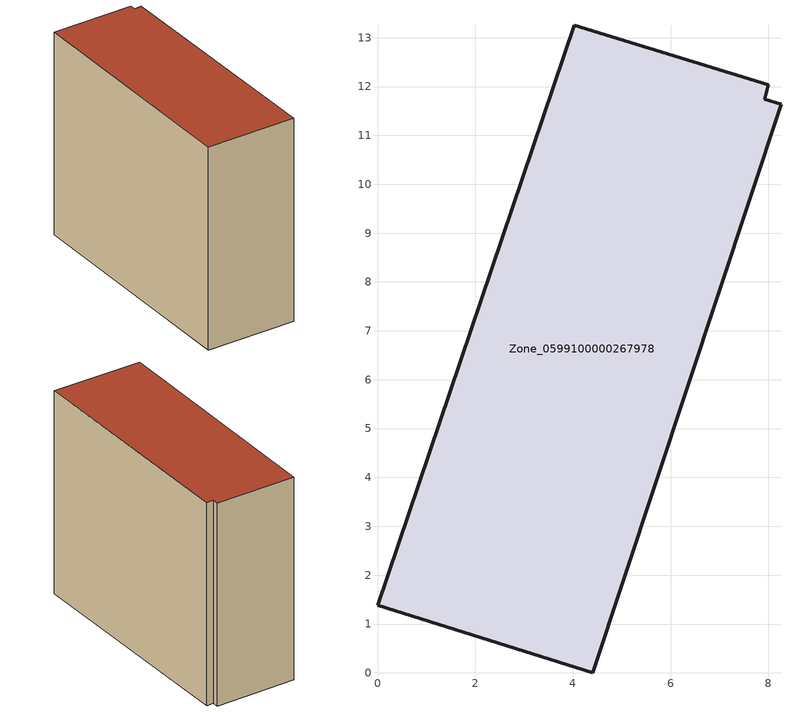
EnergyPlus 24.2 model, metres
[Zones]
Zone_0599100000267978
 floor ground (C_G): 0,1.39 4.03,13.26 8,12.04 7.93,11.74 8.26,11.64 4.41,0 z0
 wall outside (C_F): 7.93,11.74 8,12.04 4.03,13.26 0,1.39 4.41,0 8.26,11.64 7.93,11.74 z0:10.35
 roof outside (C_R): 4.41,0 8.26,11.64 7.93,11.74 8,12.04 4.03,13.26 0,1.39 z10.35
[BUILDING]
Pand.0599100000267978: North Axis=0; Terrain=City; Loads Convergence Tolerance Value=0.04; Temperature Convergence Tolerance Value=0.4; Solar Distribution=FullExterior; Maximum Number of Warmup Days=25; Minimum Number of Warmup Days=1
[Site:Location]
Rotterdam.The.Hague.AP_ZH_NLD Design_Conditions: Latitude=51.96; Longitude=4.45; Time Zone=1; Elevation=-4.5
[SITE:GROUNDTEMPERATURE:BUILDINGSURFACE]
18, 18, 18, 18, 18, 18, 18, 18, 18, 18, 18, 18
[MATERIAL] Thermal Absorptance=0.9; Solar Absorptance=0.7; Visible Absorptance=0.7
Name | Roughness | Thickness | Conductivity | Density | Specific Heat
G.TI.1946 | MediumSmooth | 0.15 | 1 | 540 | 1210
F.TI.1946 | Rough | 0.3 | 0.857143 | 1920 | 840
R.TI.1946 | MediumRough | 0.2 | 0.1 | 1500 | 1000
[CONSTRUCTION]
C_G: G.TI.1946
C_F: F.TI.1946
C_R: R.TI.1946
[ZONE]
Zone_0599100000267978: Type=1; Multiplier=1; Ceiling Height=Autocalculate; Volume=Autocalculate; Floor Area=autocalculate; Part of Total Floor Area=Yes
[ZONEINFILTRATION:DESIGNFLOWRATE]
Infil_Zone_0599100000267978: Zone or ZoneList or Space or SpaceList=Zone_0599100000267978; Schedule=AlwaysOn; Design Flow Rate Calculation Method=Flow/Area; Flow Rate per Floor Area=0.003; Constant Term Coefficient=1; Temperature Term Coefficient=0; Velocity Term Coefficient=0; Velocity Squared Term Coefficient=0
[HVACTEMPLATE:ZONE:IDEALLOADSAIRSYSTEM]
Zone_0599100000267978: Maximum Heating Supply Air Temperature=50; Minimum Cooling Supply Air Temperature=13; Maximum Heating Supply Air Humidity Ratio=0.0156; Minimum Cooling Supply Air Humidity Ratio=0.0077; Heating Limit=NoLimit; Cooling Limit=NoLimit; Dehumidification Control Type=ConstantSensibleHeatRatio; Cooling Sensible Heat Ratio=0.7; Dehumidification Setpoint=60; Humidification Control Type=None; Humidification Setpoint=30; Outdoor Air Method=None; Outdoor Air Flow Rate per Person=0.00944; Outdoor Air Flow Rate per Zone Floor Area=0; Outdoor Air Flow Rate per Zone=0; Demand Controlled Ventilation Type=None; Outdoor Air Economizer Type=NoEconomizer; Heat Recovery Type=None; Sensible Heat Recovery Effectiveness=0.7; Latent Heat Recovery Effectiveness=0.65
[ZONECONTROL:THERMOSTAT]
ThermostatControl_Zone_0599100000267978: Zone or ZoneList=Zone_0599100000267978; Control Type Schedule=DualSetpointControlType; Control 1=Thermostat_Zone_0599100000267978; Temperature Difference Between Cutout And Setpoint=0
[THERMOSTATSETPOINT:DUALSETPOINT]
Thermostat_Zone_0599100000267978: Heating Setpoint Temperature Schedule=HeatingSetpoint_Zone_0599100000267978; Cooling Setpoint Temperature Schedule=CoolingSetpoint_Zone_0599100000267978
[SCHEDULE:COMPACT]
HeatingSetpoint_Zone_0599100000267978: Through: 12/31, For: AllDays, Until: 24:00, 21
CoolingSetpoint_Zone_0599100000267978: Through: 12/31, For: AllDays, Until: 24:00, 24
DualSetpointControlType: Through: 12/31, For: AllDays, Until: 24:00, 4
AlwaysOn: Through: 12/31, For: AllDays, Until: 24:00, 1
